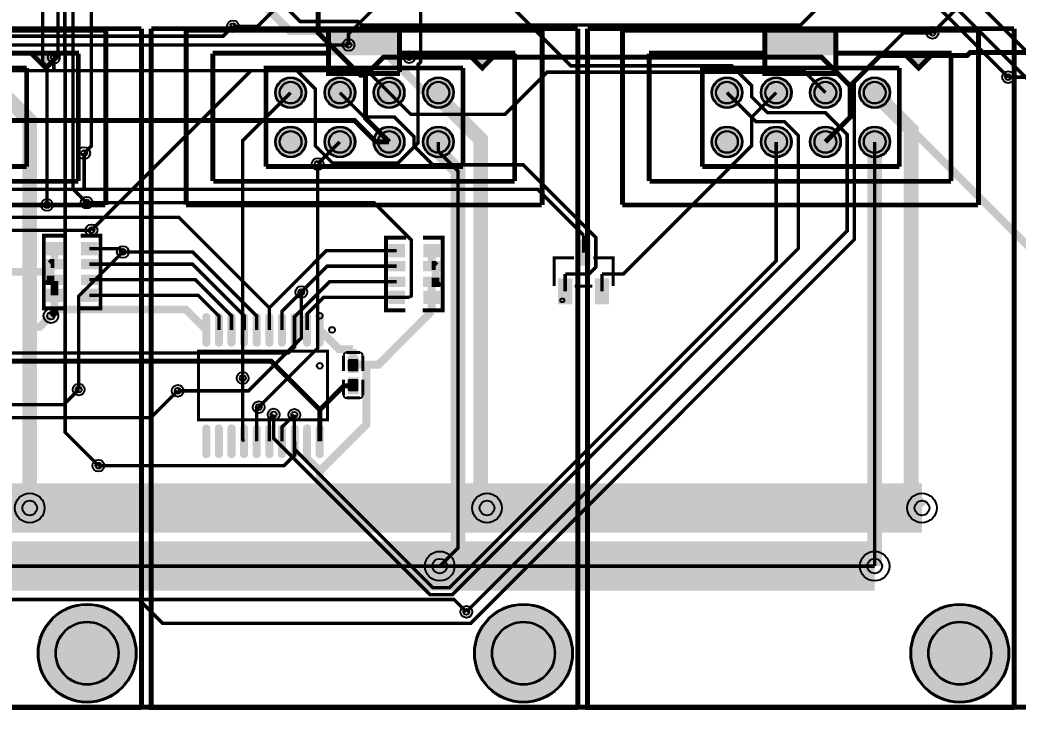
# Model space of a CAD drawing. Header units: millimetres. Extents: x 0 to 210, y -1 to 136.
# Drawn here: x 83.2 to 134.7, y -0.5 to 35.1 of the extents above; entities that cross this region are included whole.
import ezdxf

# ---------------------------------------------------------------- set-up
doc = ezdxf.new("R2010")
doc.units = ezdxf.units.MM
for name, color, linetype, true_color in [('BoardOutLine', 7, 'Continuous', 0xff00ff), ('BottomLayer', 7, 'Continuous', 0x0000ff), ('BottomSolderMaskLayer', 7, 'Continuous', 0xaa00ff), ('Document', 7, 'Continuous', 0xffffff), ('Hole', 7, 'Continuous', 0x222222), ('Multi-Layer', 7, 'Continuous', 0xc0c0c0), ('TopLayer', 7, 'Continuous', 0xff0000), ('TopPasteMaskLayer', 7, 'Continuous', 0x808080), ('TopSilkLayer', 7, 'Continuous', 0xffcc00), ('TopSolderMaskLayer', 7, 'Continuous', 0x800080)]:
    doc.layers.add(name, color=color, linetype=linetype, true_color=true_color)

msp = doc.modelspace()

# ---------------------------------------------------------------- hatches: boundary and pattern name
at = {"layer": 'BottomSolderMaskLayer'}
for points in [[(96.418, 31.307, 1), (97.993, 31.307, 1)], [(98.958, 31.307, 1), (100.533, 31.307, 1)], [(101.498, 31.307, 1), (103.073, 31.307, 1)], [(104.038, 31.307, 1), (105.613, 31.307, 1)], [(118.923, 31.307, 1), (120.497, 31.307, 1)], [(121.463, 31.307, 1), (123.037, 31.307, 1)], [(124.003, 31.307, 1), (125.577, 31.307, 1)], [(126.543, 31.307, 1), (128.117, 31.307, 1)], [(96.418, 28.767, 1), (97.993, 28.767, 1)], [(98.958, 28.767, 1), (100.533, 28.767, 1)], [(101.498, 28.767, 1), (103.073, 28.767, 1)], [(104.038, 28.767, 1), (105.613, 28.767, 1)], [(118.923, 28.767, 1), (120.497, 28.767, 1)], [(121.463, 28.767, 1), (123.037, 28.767, 1)], [(124.003, 28.767, 1), (125.577, 28.767, 1)], [(126.543, 28.767, 1), (128.117, 28.767, 1)], [(84.163, 2.407, 1), (89.264, 2.407, 1)], [(106.667, 2.407, 1), (111.769, 2.407, 1)], [(129.171, 2.407, 1), (134.273, 2.407, 1)]]:
    msp.add_hatch(color=256, dxfattribs=at).paths.add_polyline_path(points)
at = {"layer": 'Document'}
for points in [[(102.816, 33.237), (102.816, 34.437), (99.216, 34.437), (99.216, 33.237)], [(125.32, 33.237), (125.32, 34.437), (121.72, 34.437), (121.72, 33.237)], [(85.318, 33.339), (83.972, 33.339), (84.633, 32.679)], [(107.823, 33.339), (106.477, 33.339), (107.137, 32.679)], [(130.327, 33.339), (128.981, 33.339), (129.641, 32.679)]]:
    msp.add_hatch(color=256, dxfattribs=at).paths.add_polyline_path(points)
at = {"layer": 'Multi-Layer'}
for points in [[(96.444, 31.307, 1), (97.968, 31.307, 1)], [(98.984, 31.307, 1), (100.508, 31.307, 1)], [(101.524, 31.307, 1), (103.048, 31.307, 1)], [(104.064, 31.307, 1), (105.588, 31.307, 1)], [(118.948, 31.307, 1), (120.472, 31.307, 1)], [(121.488, 31.307, 1), (123.012, 31.307, 1)], [(124.028, 31.307, 1), (125.552, 31.307, 1)], [(126.568, 31.307, 1), (128.092, 31.307, 1)], [(96.444, 28.767, 1), (97.968, 28.767, 1)], [(98.984, 28.767, 1), (100.508, 28.767, 1)], [(101.524, 28.767, 1), (103.048, 28.767, 1)], [(104.064, 28.767, 1), (105.588, 28.767, 1)], [(118.948, 28.767, 1), (120.472, 28.767, 1)], [(121.488, 28.767, 1), (123.012, 28.767, 1)], [(124.028, 28.767, 1), (125.552, 28.767, 1)], [(126.568, 28.767, 1), (128.092, 28.767, 1)]]:
    msp.add_hatch(color=256, dxfattribs=at).paths.add_polyline_path(points)
at = {"layer": 'TopLayer'}
for points in [[(112.669, 23.686), (112.669, 22.436), (111.969, 22.436), (111.969, 23.686)], [(85.428, 23.586), (85.428, 22.936), (84.628, 22.936), (84.628, 23.586)], [(87.228, 23.586), (87.228, 22.936), (86.428, 22.936), (86.428, 23.586)], [(103.081, 23.485), (103.081, 22.835), (102.281, 22.835), (102.281, 23.485)], [(104.881, 23.485), (104.881, 22.835), (104.081, 22.835), (104.081, 23.485)], [(85.428, 22.712), (85.428, 22.212), (84.628, 22.212), (84.628, 22.712)], [(87.228, 22.712), (87.228, 22.212), (86.428, 22.212), (86.428, 22.712)], [(103.081, 22.61), (103.081, 22.11), (102.281, 22.11), (102.281, 22.61)], [(104.881, 22.61), (104.881, 22.11), (104.081, 22.11), (104.081, 22.61)], [(85.428, 21.912), (85.428, 21.412), (84.628, 21.412), (84.628, 21.912)], [(87.228, 21.912), (87.228, 21.412), (86.428, 21.412), (86.428, 21.912)], [(103.081, 21.81), (103.081, 21.31), (102.281, 21.31), (102.281, 21.81)], [(104.881, 21.81), (104.881, 21.31), (104.081, 21.31), (104.081, 21.81)], [(111.719, 21.686), (111.719, 20.436), (111.019, 20.436), (111.019, 21.686)], [(113.619, 21.686), (113.619, 20.436), (112.919, 20.436), (112.919, 21.686)], [(85.428, 21.187), (85.428, 20.537), (84.628, 20.537), (84.628, 21.187)], [(87.228, 21.187), (87.228, 20.537), (86.428, 20.537), (86.428, 21.187)], [(103.081, 21.085), (103.081, 20.435), (102.281, 20.435), (102.281, 21.085)], [(104.881, 21.085), (104.881, 20.435), (104.081, 20.435), (104.081, 21.085)], [(93.04, 18.386, -0.785398), (92.676, 18.386), (92.676, 19.764, -0.785398), (93.04, 19.764)], [(93.69, 18.386, -0.785398), (93.326, 18.386), (93.326, 19.764, -0.785398), (93.69, 19.764)], [(94.34, 18.386, -0.785398), (93.976, 18.386), (93.976, 19.764, -0.785398), (94.34, 19.764)], [(94.99, 18.386, -0.785398), (94.626, 18.386), (94.626, 19.764, -0.785398), (94.99, 19.764)], [(95.64, 18.386, -0.785398), (95.276, 18.386), (95.276, 19.764, -0.785398), (95.64, 19.764)], [(96.29, 18.386, -0.785398), (95.926, 18.386), (95.926, 19.764, -0.785398), (96.29, 19.764)], [(96.94, 18.386, -0.785398), (96.576, 18.386), (96.576, 19.764, -0.785398), (96.94, 19.764)], [(97.59, 18.386, -0.785398), (97.226, 18.386), (97.226, 19.764, -0.785398), (97.59, 19.764)], [(98.24, 18.386, -0.785398), (97.876, 18.386), (97.876, 19.764, -0.785398), (98.24, 19.764)], [(98.89, 18.386, -0.785398), (98.526, 18.386), (98.526, 19.764, -0.785398), (98.89, 19.764)], [(100.701, 16.888), (100.161, 16.888), (100.161, 17.678), (100.701, 17.678)], [(100.701, 16.588), (100.161, 16.588), (100.161, 15.797), (100.701, 15.797)], [(93.04, 12.644, -0.785398), (92.676, 12.644), (92.676, 14.022, -0.785398), (93.04, 14.022)], [(93.69, 12.644, -0.785398), (93.326, 12.644), (93.326, 14.022, -0.785398), (93.69, 14.022)], [(94.34, 12.644, -0.785398), (93.976, 12.644), (93.976, 14.022, -0.785398), (94.34, 14.022)], [(94.99, 12.644, -0.785398), (94.626, 12.644), (94.626, 14.022, -0.785398), (94.99, 14.022)], [(95.64, 12.644, -0.785398), (95.276, 12.644), (95.276, 14.022, -0.785398), (95.64, 14.022)], [(96.29, 12.644, -0.785398), (95.926, 12.644), (95.926, 14.022, -0.785398), (96.29, 14.022)], [(96.94, 12.644, -0.785398), (96.576, 12.644), (96.576, 14.022, -0.785398), (96.94, 14.022)], [(97.59, 12.644, -0.785398), (97.226, 12.644), (97.226, 14.022, -0.785398), (97.59, 14.022)], [(98.24, 12.644, -0.785398), (97.876, 12.644), (97.876, 14.022, -0.785398), (98.24, 14.022)], [(98.89, 12.644, -0.785398), (98.526, 12.644), (98.526, 14.022, -0.785398), (98.89, 14.022)]]:
    msp.add_hatch(color=256, dxfattribs=at).paths.add_polyline_path(points)
at = {"layer": 'TopPasteMaskLayer'}
for points in [[(112.669, 23.686), (112.669, 22.436), (111.969, 22.436), (111.969, 23.686)], [(85.428, 23.586), (85.428, 22.936), (84.628, 22.936), (84.628, 23.586)], [(87.228, 23.586), (87.228, 22.936), (86.428, 22.936), (86.428, 23.586)], [(103.081, 23.485), (103.081, 22.835), (102.281, 22.835), (102.281, 23.485)], [(104.881, 23.485), (104.881, 22.835), (104.081, 22.835), (104.081, 23.485)], [(85.428, 22.712), (85.428, 22.212), (84.628, 22.212), (84.628, 22.712)], [(87.228, 22.712), (87.228, 22.212), (86.428, 22.212), (86.428, 22.712)], [(103.081, 22.61), (103.081, 22.11), (102.281, 22.11), (102.281, 22.61)], [(104.881, 22.61), (104.881, 22.11), (104.081, 22.11), (104.081, 22.61)], [(85.428, 21.912), (85.428, 21.412), (84.628, 21.412), (84.628, 21.912)], [(87.228, 21.912), (87.228, 21.412), (86.428, 21.412), (86.428, 21.912)], [(103.081, 21.81), (103.081, 21.31), (102.281, 21.31), (102.281, 21.81)], [(104.881, 21.81), (104.881, 21.31), (104.081, 21.31), (104.081, 21.81)], [(111.719, 21.686), (111.719, 20.436), (111.019, 20.436), (111.019, 21.686)], [(113.619, 21.686), (113.619, 20.436), (112.919, 20.436), (112.919, 21.686)], [(85.428, 21.187), (85.428, 20.537), (84.628, 20.537), (84.628, 21.187)], [(87.228, 21.187), (87.228, 20.537), (86.428, 20.537), (86.428, 21.187)], [(103.081, 21.085), (103.081, 20.435), (102.281, 20.435), (102.281, 21.085)], [(104.881, 21.085), (104.881, 20.435), (104.081, 20.435), (104.081, 21.085)], [(93.04, 18.386, -0.785398), (92.676, 18.386), (92.676, 19.764, -0.785398), (93.04, 19.764)], [(93.69, 18.386, -0.785398), (93.326, 18.386), (93.326, 19.764, -0.785398), (93.69, 19.764)], [(94.34, 18.386, -0.785398), (93.976, 18.386), (93.976, 19.764, -0.785398), (94.34, 19.764)], [(94.99, 18.386, -0.785398), (94.626, 18.386), (94.626, 19.764, -0.785398), (94.99, 19.764)], [(95.64, 18.386, -0.785398), (95.276, 18.386), (95.276, 19.764, -0.785398), (95.64, 19.764)], [(96.29, 18.386, -0.785398), (95.926, 18.386), (95.926, 19.764, -0.785398), (96.29, 19.764)], [(96.94, 18.386, -0.785398), (96.576, 18.386), (96.576, 19.764, -0.785398), (96.94, 19.764)], [(97.59, 18.386, -0.785398), (97.226, 18.386), (97.226, 19.764, -0.785398), (97.59, 19.764)], [(98.24, 18.386, -0.785398), (97.876, 18.386), (97.876, 19.764, -0.785398), (98.24, 19.764)], [(98.89, 18.386, -0.785398), (98.526, 18.386), (98.526, 19.764, -0.785398), (98.89, 19.764)], [(100.206, 17.568), (100.656, 17.568), (100.706, 17.518), (100.706, 16.988), (100.656, 16.938), (100.206, 16.938), (100.156, 16.988), (100.156, 17.518)], [(100.206, 16.538), (100.656, 16.538), (100.706, 16.488), (100.706, 15.958), (100.656, 15.908), (100.206, 15.908), (100.156, 15.958), (100.156, 16.488)], [(93.04, 12.644, -0.785398), (92.676, 12.644), (92.676, 14.022, -0.785398), (93.04, 14.022)], [(93.69, 12.644, -0.785398), (93.326, 12.644), (93.326, 14.022, -0.785398), (93.69, 14.022)], [(94.34, 12.644, -0.785398), (93.976, 12.644), (93.976, 14.022, -0.785398), (94.34, 14.022)], [(94.99, 12.644, -0.785398), (94.626, 12.644), (94.626, 14.022, -0.785398), (94.99, 14.022)], [(95.64, 12.644, -0.785398), (95.276, 12.644), (95.276, 14.022, -0.785398), (95.64, 14.022)], [(96.29, 12.644, -0.785398), (95.926, 12.644), (95.926, 14.022, -0.785398), (96.29, 14.022)], [(96.94, 12.644, -0.785398), (96.576, 12.644), (96.576, 14.022, -0.785398), (96.94, 14.022)], [(97.59, 12.644, -0.785398), (97.226, 12.644), (97.226, 14.022, -0.785398), (97.59, 14.022)], [(98.24, 12.644, -0.785398), (97.876, 12.644), (97.876, 14.022, -0.785398), (98.24, 14.022)], [(98.89, 12.644, -0.785398), (98.526, 12.644), (98.526, 14.022, -0.785398), (98.89, 14.022)]]:
    msp.add_hatch(color=256, dxfattribs=at).paths.add_polyline_path(points)
at = {"layer": 'TopSolderMaskLayer'}
for points in [[(96.418, 31.307, 1), (97.993, 31.307, 1)], [(98.958, 31.307, 1), (100.533, 31.307, 1)], [(101.498, 31.307, 1), (103.073, 31.307, 1)], [(104.038, 31.307, 1), (105.613, 31.307, 1)], [(118.923, 31.307, 1), (120.497, 31.307, 1)], [(121.463, 31.307, 1), (123.037, 31.307, 1)], [(124.003, 31.307, 1), (125.577, 31.307, 1)], [(126.543, 31.307, 1), (128.117, 31.307, 1)], [(96.418, 28.767, 1), (97.993, 28.767, 1)], [(98.958, 28.767, 1), (100.533, 28.767, 1)], [(101.498, 28.767, 1), (103.073, 28.767, 1)], [(104.038, 28.767, 1), (105.613, 28.767, 1)], [(118.923, 28.767, 1), (120.497, 28.767, 1)], [(121.463, 28.767, 1), (123.037, 28.767, 1)], [(124.003, 28.767, 1), (125.577, 28.767, 1)], [(126.543, 28.767, 1), (128.117, 28.767, 1)], [(112.683, 23.732), (112.683, 22.391), (111.954, 22.391), (111.954, 23.732)], [(85.459, 23.607), (85.459, 22.916), (84.597, 22.916), (84.597, 23.607)], [(87.259, 23.607), (87.259, 22.916), (86.397, 22.916), (86.397, 23.607)], [(103.112, 23.505), (103.112, 22.814), (102.25, 22.814), (102.25, 23.505)], [(104.912, 23.505), (104.912, 22.814), (104.05, 22.814), (104.05, 23.505)], [(85.469, 22.728), (85.469, 22.196), (84.587, 22.196), (84.587, 22.728)], [(87.269, 22.728), (87.269, 22.196), (86.387, 22.196), (86.387, 22.728)], [(103.122, 22.626), (103.122, 22.094), (102.24, 22.094), (102.24, 22.626)], [(104.922, 22.626), (104.922, 22.094), (104.04, 22.094), (104.04, 22.626)], [(85.469, 21.927), (85.469, 21.396), (84.587, 21.396), (84.587, 21.927)], [(87.269, 21.927), (87.269, 21.396), (86.387, 21.396), (86.387, 21.927)], [(103.122, 21.826), (103.122, 21.294), (102.24, 21.294), (102.24, 21.826)], [(104.922, 21.826), (104.922, 21.294), (104.04, 21.294), (104.04, 21.826)], [(111.733, 21.732), (111.733, 20.391), (111.004, 20.391), (111.004, 21.732)], [(113.633, 21.732), (113.633, 20.391), (112.904, 20.391), (112.904, 21.732)], [(85.459, 21.207), (85.459, 20.516), (84.597, 20.516), (84.597, 21.207)], [(87.259, 21.207), (87.259, 20.516), (86.397, 20.516), (86.397, 21.207)], [(103.112, 21.106), (103.112, 20.414), (102.25, 20.414), (102.25, 21.106)], [(104.912, 21.106), (104.912, 20.414), (104.05, 20.414), (104.05, 21.106)], [(93.066, 18.366, -0.785398), (92.651, 18.366), (92.651, 19.784, -0.785398), (93.066, 19.784)], [(93.716, 18.366, -0.785398), (93.301, 18.366), (93.301, 19.784, -0.785398), (93.716, 19.784)], [(94.365, 18.366, -0.785398), (93.951, 18.366), (93.951, 19.784, -0.785398), (94.365, 19.784)], [(95.015, 18.366, -0.785398), (94.601, 18.366), (94.601, 19.784, -0.785398), (95.015, 19.784)], [(95.665, 18.366, -0.785398), (95.251, 18.366), (95.251, 19.784, -0.785398), (95.665, 19.784)], [(96.315, 18.366, -0.785398), (95.901, 18.366), (95.901, 19.784, -0.785398), (96.315, 19.784)], [(96.966, 18.366, -0.785398), (96.551, 18.366), (96.551, 19.784, -0.785398), (96.966, 19.784)], [(97.616, 18.366, -0.785398), (97.201, 18.366), (97.201, 19.784, -0.785398), (97.616, 19.784)], [(98.266, 18.366, -0.785398), (97.851, 18.366), (97.851, 19.784, -0.785398), (98.266, 19.784)], [(98.916, 18.366, -0.785398), (98.501, 18.366), (98.501, 19.784, -0.785398), (98.916, 19.784)], [(100.719, 16.85), (100.144, 16.85), (100.144, 17.715), (100.719, 17.715)], [(100.719, 16.625), (100.144, 16.625), (100.144, 15.76), (100.719, 15.76)], [(93.066, 12.624, -0.785398), (92.651, 12.624), (92.651, 14.042, -0.785398), (93.066, 14.042)], [(93.716, 12.624, -0.785398), (93.301, 12.624), (93.301, 14.042, -0.785398), (93.716, 14.042)], [(94.365, 12.624, -0.785398), (93.951, 12.624), (93.951, 14.042, -0.785398), (94.365, 14.042)], [(95.015, 12.624, -0.785398), (94.601, 12.624), (94.601, 14.042, -0.785398), (95.015, 14.042)], [(95.665, 12.624, -0.785398), (95.251, 12.624), (95.251, 14.042, -0.785398), (95.665, 14.042)], [(96.315, 12.624, -0.785398), (95.901, 12.624), (95.901, 14.042, -0.785398), (96.315, 14.042)], [(96.966, 12.624, -0.785398), (96.551, 12.624), (96.551, 14.042, -0.785398), (96.966, 14.042)], [(97.616, 12.624, -0.785398), (97.201, 12.624), (97.201, 14.042, -0.785398), (97.616, 14.042)], [(98.266, 12.624, -0.785398), (97.851, 12.624), (97.851, 14.042, -0.785398), (98.266, 14.042)], [(98.916, 12.624, -0.785398), (98.501, 12.624), (98.501, 14.042, -0.785398), (98.916, 14.042)], [(84.163, 2.407, 1), (89.264, 2.407, 1)], [(106.667, 2.407, 1), (111.769, 2.407, 1)], [(129.171, 2.407, 1), (134.273, 2.407, 1)]]:
    msp.add_hatch(color=256, dxfattribs=at).paths.add_polyline_path(points)

# ---------------------------------------------------------------- linework, layer by layer
at = {"layer": 'BoardOutLine', "const_width": 0.254}
msp.add_lwpolyline([(-0.086, 135.625), (209.914, 135.625), (209.914, -0.375), (-0.086, -0.375), (-0.086, 135.625)], close=True, dxfattribs=at)
at = {"layer": 'BottomLayer'}
for points, const_width in [([(87.294, 12.078), (85.576, 13.795), (85.576, 33.447), (85.562, 33.462), (85.562, 71.799), (93.082, 79.318), (93.082, 111.252), (91.936, 112.398)], 0.178), ([(84.996, 33.112), (85.204, 33.32), (85.204, 72.252), (90.538, 77.586)], 0.178), ([(134.217, 32.105), (106.219, 60.103), (106.219, 62.641), (103.479, 65.381), (103.479, 68.055), (104.749, 69.325), (104.749, 69.951)], 0.178), ([(107.289, 69.951), (107.289, 69.325), (106.019, 68.055), (106.019, 64.397), (106.577, 63.84), (106.577, 60.634), (137.646, 29.565), (138.227, 29.565)], 0.178), ([(109.829, 69.951), (111.099, 68.681), (111.099, 65.782), (113.994, 62.888), (113.994, 54.594), (137.75, 30.837), (138.663, 30.837), (139.495, 30.005), (139.495, 28.293), (138.227, 27.025)], 0.178), ([(78.17, 67.626), (84.423, 61.372), (84.423, 32.875), (84.643, 32.655), (84.643, 25.513)], 0.178), ([(86.969, 66.144), (86.932, 66.106), (86.932, 28.563), (86.559, 28.19)], 0.178), ([(86.933, 24.213), (95.161, 32.441), (97.539, 32.441), (98.476, 31.504), (98.476, 28.569), (99.363, 27.681), (102.744, 27.681), (103.771, 28.709), (103.771, 32.742), (103.919, 32.89), (103.919, 42.111), (103.771, 42.258), (103.771, 60.769), (105.106, 62.103)], 0.178), ([(101.073, 32.206), (100.807, 32.206), (98.625, 34.388), (98.625, 54.835), (96.702, 56.758)], 0.254), ([(86.687, 25.638), (85.985, 26.34), (85.985, 50.845), (86.145, 51.004)], 0.178), ([(6.819, 41.479), (7.635, 41.479), (9.727, 39.387), (9.727, 34.352), (8.617, 33.241), (8.617, 28.051), (11.265, 25.402), (11.265, 6.662), (14.607, 3.321), (15.992, 3.321), (17.847, 5.175), (89.377, 5.175), (90.604, 3.949), (106.492, 3.949), (126.275, 23.732), (126.275, 31.852), (128.812, 34.389), (130.308, 34.389)], 0.178), ([(97.486, 36.703), (95.507, 34.725), (94.238, 34.725)], 0.178), ([(102.566, 36.703), (100.193, 34.331), (100.193, 33.768)], 0.178), ([(107.646, 36.703), (111.658, 32.691), (119.96, 32.691), (120.98, 31.671), (120.98, 31.098), (121.802, 30.276), (124.78, 30.276), (125.91, 29.146), (125.91, 24.181), (106.271, 4.542)], 0.178), ([(103.322, 33.137), (102.004, 33.137), (101.073, 32.206)], 0.254), ([(102.286, 28.767), (101.073, 29.98), (101.073, 32.206)], 0.254), ([(83.752, 9.895), (83.752, 29.876), (82.321, 31.307)], 0.762), ([(83.752, 19.235), (83.752, 29.876), (82.321, 31.307)], 0.406), ([(107.336, 9.895), (107.01, 10.221), (107.01, 28.894), (104.826, 31.078), (104.826, 31.307)], 0.762), ([(107.336, 9.895), (107.01, 10.221), (107.01, 28.894), (104.826, 31.079), (104.826, 31.307)], 0.406), ([(129.768, 9.895), (129.21, 10.454), (129.21, 29.402), (127.33, 31.282), (127.33, 31.307)], 0.762), ([(129.768, 9.895), (129.21, 10.453), (129.21, 29.402), (127.33, 31.282), (127.33, 31.307)], 0.406), ([(97.206, 31.307), (94.736, 28.837), (94.736, 16.593)], 0.178), ([(119.71, 31.307), (121.207, 29.81), (122.677, 29.81), (123.392, 29.095), (123.392, 23.272), (105.548, 5.428), (104.395, 5.428), (96.328, 13.494), (96.328, 14.713)], 0.178), ([(122.25, 28.767), (122.25, 22.635), (105.4, 5.785), (104.543, 5.785), (97.398, 12.931), (97.398, 14.7)], 0.178), ([(104.899, 6.898), (105.842, 7.84), (105.842, 27.268), (104.826, 28.284), (104.826, 28.767)], 0.762), ([(104.899, 6.898), (105.842, 7.84), (105.842, 27.269), (104.826, 28.285), (104.826, 28.767)], 0.178), ([(127.33, 6.898), (127.33, 28.767)], 0.762), ([(127.33, 6.898), (127.33, 28.767)], 0.178), ([(98.604, 27.626), (98.604, 18.138), (95.561, 15.096)], 0.178), ([(88.555, 23.095), (86.277, 20.817), (86.277, 16.001)], 0.178), ([(97.759, 21.025), (97.759, 18.662), (95.033, 15.937), (91.385, 15.937)], 0.178), ([(83.752, 19.235), (84.278, 19.235), (84.843, 19.8)], 0.406), ([(83.752, 9.895), (83.752, 19.235)], 0.406)]:
    msp.add_lwpolyline(points, dxfattribs=dict(at, const_width=const_width))
at = {"layer": 'BottomSolderMaskLayer'}
for centre, radius in [((97.206, 31.307), 0.787), ((99.746, 31.307), 0.787), ((102.286, 31.307), 0.787), ((104.826, 31.307), 0.787), ((119.71, 31.307), 0.787), ((122.25, 31.307), 0.787), ((124.79, 31.307), 0.787), ((127.33, 31.307), 0.787), ((97.206, 31.307), 0.568), ((99.746, 31.307), 0.568), ((102.286, 31.307), 0.568), ((104.826, 31.307), 0.568), ((119.71, 31.307), 0.568), ((122.25, 31.307), 0.568), ((124.79, 31.307), 0.568), ((127.33, 31.307), 0.568), ((97.206, 28.767), 0.787), ((99.746, 28.767), 0.787), ((102.286, 28.767), 0.787), ((104.826, 28.767), 0.787), ((119.71, 28.767), 0.787), ((122.25, 28.767), 0.787), ((124.79, 28.767), 0.787), ((127.33, 28.767), 0.787), ((97.206, 28.767), 0.568), ((99.746, 28.767), 0.568), ((102.286, 28.767), 0.568), ((104.826, 28.767), 0.568), ((119.71, 28.767), 0.568), ((122.25, 28.767), 0.568), ((124.79, 28.767), 0.568), ((127.33, 28.767), 0.568), ((86.713, 2.407), 2.551), ((109.218, 2.407), 2.551), ((131.722, 2.407), 2.551), ((86.712, 2.407), 1.633), ((109.217, 2.407), 1.633), ((131.721, 2.407), 1.633)]:
    msp.add_circle(centre, radius, dxfattribs=at)
at = {"layer": 'Document'}
for centre, radius in [((111.219, 20.601), 0.1), ((98.708, 19.804), 0.15)]:
    msp.add_circle(centre, radius, dxfattribs=at)
at = {"layer": 'Hole'}
for centre, radius in [((94.238, 34.725), 0.152), ((130.308, 34.389), 0.152), ((100.193, 33.768), 0.152), ((84.996, 33.112), 0.152), ((103.322, 33.137), 0.152), ((134.217, 32.105), 0.152), ((86.559, 28.19), 0.152), ((98.604, 27.626), 0.152), ((86.687, 25.638), 0.152), ((84.643, 25.513), 0.152), ((86.933, 24.213), 0.152), ((88.555, 23.095), 0.152), ((97.759, 21.025), 0.152), ((84.843, 19.8), 0.191), ((94.736, 16.593), 0.152), ((86.277, 16.001), 0.152), ((91.385, 15.937), 0.152), ((95.561, 15.095), 0.152), ((96.328, 14.713), 0.152), ((97.398, 14.7), 0.152), ((87.294, 12.078), 0.152), ((83.752, 9.895), 0.381), ((107.336, 9.895), 0.381), ((129.768, 9.895), 0.381), ((104.899, 6.898), 0.381), ((127.33, 6.898), 0.381), ((106.271, 4.542), 0.152)]:
    msp.add_circle(centre, radius, dxfattribs=at)
at = {"layer": 'Multi-Layer'}
for centre, radius in [((94.238, 34.725), 0.305), ((130.308, 34.389), 0.305), ((100.193, 33.768), 0.305), ((84.996, 33.112), 0.305), ((103.322, 33.137), 0.305), ((97.206, 31.307), 0.762), ((99.746, 31.307), 0.762), ((102.286, 31.307), 0.762), ((104.826, 31.307), 0.762), ((119.71, 31.307), 0.762), ((122.25, 31.307), 0.762), ((124.79, 31.307), 0.762), ((127.33, 31.307), 0.762), ((134.217, 32.105), 0.305), ((97.206, 31.307), 0.55), ((99.746, 31.307), 0.55), ((102.286, 31.307), 0.55), ((104.826, 31.307), 0.55), ((119.71, 31.307), 0.55), ((122.25, 31.307), 0.55), ((124.79, 31.307), 0.55), ((127.33, 31.307), 0.55), ((97.206, 28.767), 0.762), ((99.746, 28.767), 0.762), ((102.286, 28.767), 0.762), ((104.826, 28.767), 0.762), ((119.71, 28.767), 0.762), ((122.25, 28.767), 0.762), ((124.79, 28.767), 0.762), ((127.33, 28.767), 0.762), ((97.206, 28.767), 0.55), ((99.746, 28.767), 0.55), ((102.286, 28.767), 0.55), ((104.826, 28.767), 0.55), ((119.71, 28.767), 0.55), ((122.25, 28.767), 0.55), ((124.79, 28.767), 0.55), ((127.33, 28.767), 0.55), ((86.559, 28.19), 0.305), ((98.604, 27.626), 0.305), ((84.643, 25.513), 0.305), ((86.687, 25.638), 0.305), ((86.933, 24.213), 0.305), ((88.555, 23.095), 0.305), ((97.759, 21.025), 0.305), ((84.843, 19.8), 0.381), ((94.736, 16.593), 0.305), ((86.277, 16.001), 0.305), ((91.385, 15.937), 0.305), ((95.561, 15.095), 0.305), ((96.328, 14.713), 0.305), ((97.398, 14.7), 0.305), ((87.294, 12.078), 0.305), ((83.752, 9.895), 0.762), ((107.336, 9.895), 0.762), ((129.768, 9.895), 0.762), ((104.899, 6.898), 0.762), ((127.33, 6.898), 0.762), ((86.713, 2.407), 2.5), ((106.271, 4.542), 0.305), ((109.218, 2.407), 2.5), ((131.722, 2.407), 2.5), ((86.712, 2.407), 1.6), ((109.217, 2.407), 1.6), ((131.721, 2.407), 1.6)]:
    msp.add_circle(centre, radius, dxfattribs=at)
at = {"layer": 'TopLayer'}
for points, const_width in [([(127.33, 6.898), (7.061, 6.898), (2.743, 11.216), (2.743, 60.706), (2.743, 60.706), (2.743, 65.329)], 2.54), ([(130.308, 34.389), (131.923, 36.004), (138.865, 36.004), (139.48, 36.619), (139.48, 42.85), (125.307, 57.023), (125.307, 59.837), (125.251, 59.893)], 0.178), ([(125.426, 36.703), (123.516, 34.794), (100.874, 34.794), (100.693, 34.975), (97.702, 34.975), (96.233, 36.445), (96.233, 37.119), (95.479, 37.873), (82.278, 37.873), (80.928, 36.523), (78.909, 36.523), (77.775, 37.657)], 0.178), ([(104.826, 31.307), (104.146, 31.307), (101.155, 34.298), (100.669, 34.298), (100.488, 34.48), (97.169, 34.48), (94.946, 36.703)], 0.406), ([(94.238, 34.725), (93.732, 34.218), (65.147, 34.218), (61.08, 30.151), (59.634, 30.151), (58.786, 29.304), (58.786, 28.722), (57.403, 27.339), (56.975, 27.339)], 0.178), ([(126.06, 31.661), (127.621, 33.222), (132.099, 33.222), (132.252, 33.375), (139.497, 33.375), (140.767, 34.645)], 0.254), ([(100.193, 33.768), (66.276, 33.768), (59.208, 26.7), (55.704, 26.7), (53.847, 24.843), (53.847, 23.269), (53.876, 23.24)], 0.178), ([(84.996, 32.44), (84.996, 33.112)], 0.178), ([(103.322, 33.137), (124.584, 33.137), (126.06, 31.661)], 0.254), ([(84.996, 32.44), (80.914, 32.44), (79.781, 31.307)], 0.178), ([(102.286, 31.307), (101.153, 32.44), (84.996, 32.44)], 0.178), ([(124.79, 31.307), (123.735, 32.362), (110.436, 32.362), (108.26, 30.186), (103.407, 30.186), (102.286, 31.307)], 0.178), ([(138.227, 32.105), (134.217, 32.105)], 0.178), ([(126.06, 31.661), (126.06, 30.037), (124.79, 28.767)], 0.254), ([(147.596, 28.06), (142.688, 23.153), (135.485, 23.153), (127.33, 31.307)], 0.406), ([(111.369, 21.954), (112.592, 21.954), (112.95, 22.311), (112.95, 23.835), (109.198, 27.587), (104.538, 27.587), (103.568, 28.557), (103.568, 29.038), (102.557, 30.049), (101.004, 30.049), (99.746, 31.307)], 0.178), ([(122.25, 31.307), (120.98, 30.037), (120.98, 28.573), (114.361, 21.954), (113.269, 21.954)], 0.178), ([(102.286, 28.767), (101.603, 28.767), (100.504, 29.865), (80.879, 29.865), (79.781, 28.767)], 0.254), ([(99.746, 28.767), (98.604, 27.626)], 0.178), ([(86.559, 26.32), (86.559, 28.19)], 0.178), ([(75.545, 24.322), (75.545, 24.926), (76.387, 25.769), (78.274, 25.769), (78.826, 26.32), (86.559, 26.32)], 0.178), ([(86.559, 26.32), (109.952, 26.32), (112.319, 23.954)], 0.178), ([(78.576, 22.936), (78.576, 24.807), (79.282, 25.513), (84.643, 25.513)], 0.178), ([(86.687, 25.638), (101.507, 25.638), (103.431, 23.714), (103.431, 20.843), (103.348, 20.76)], 0.178), ([(79.48, 24.876), (91.447, 24.876), (96.108, 20.215)], 0.178), ([(86.933, 24.213), (80.504, 24.213), (79.226, 22.936)], 0.178), ([(112.319, 23.062), (112.319, 23.954)], 0.178), ([(85.028, 23.261), (85.028, 22.53)], 0.406), ([(88.555, 23.095), (88.388, 23.261), (86.828, 23.261)], 0.178), ([(95.458, 19.075), (95.458, 19.792), (92.155, 23.095), (88.555, 23.095)], 0.178), ([(102.681, 23.16), (99.053, 23.16), (96.108, 20.215)], 0.178), ([(104.481, 23.16), (104.481, 22.428)], 0.406), ([(81.026, 22.072), (84.638, 22.072), (85.028, 22.462)], 0.406), ([(84.826, 22.462), (84.895, 22.53), (85.028, 22.53)], 0.406), ([(85.028, 22.462), (84.826, 22.462)], 0.406), ([(84.826, 21.662), (84.826, 22.462)], 0.406), ([(94.808, 19.075), (94.808, 19.805), (92.152, 22.462), (86.828, 22.462)], 0.178), ([(97.759, 21.025), (99.093, 22.36), (102.014, 22.36)], 0.178), ([(102.436, 22.36), (102.014, 22.36)], 0.178), ([(102.436, 22.36), (102.681, 22.36)], 0.178), ([(104.683, 22.36), (104.614, 22.428), (104.481, 22.428)], 0.406), ([(104.481, 22.36), (104.683, 22.36)], 0.406), ([(104.683, 21.56), (104.683, 22.36)], 0.406), ([(84.625, 21.662), (84.693, 21.593), (85.028, 21.593)], 0.406), ([(84.826, 21.662), (84.625, 21.662)], 0.406), ([(85.028, 21.662), (84.826, 21.662)], 0.406), ([(85.028, 21.075), (85.028, 21.593)], 0.406), ([(94.158, 19.075), (94.158, 19.797), (92.293, 21.662), (86.828, 21.662)], 0.178), ([(102.681, 21.56), (99.213, 21.56), (97.408, 19.755), (97.408, 19.075)], 0.178), ([(104.884, 21.56), (104.816, 21.492), (104.481, 21.492)], 0.406), ([(104.481, 21.56), (104.683, 21.56)], 0.406), ([(104.481, 20.76), (104.481, 21.492)], 0.406), ([(104.683, 21.56), (104.884, 21.56)], 0.406), ([(111.369, 21.062), (111.369, 21.954)], 0.178), ([(113.269, 21.062), (113.269, 21.954)], 0.178), ([(85.028, 21.075), (85.028, 20.862)], 0.406), ([(96.758, 19.075), (96.758, 20.025), (97.759, 21.025)], 0.178), ([(85.028, 20.862), (85.028, 20.13)], 0.406), ([(86.828, 20.862), (92.434, 20.862), (93.508, 19.788), (93.508, 19.075)], 0.178), ([(98.058, 19.075), (98.058, 19.9), (98.919, 20.76), (102.681, 20.76)], 0.178), ([(102.681, 20.76), (103.348, 20.76)], 0.178), ([(104.481, 20.76), (104.481, 20.029)], 0.406), ([(85.028, 20.13), (85.028, 19.985), (84.843, 19.8)], 0.406), ([(85.028, 20.13), (91.803, 20.13), (92.858, 19.075)], 0.406), ([(96.108, 19.075), (96.108, 20.215)], 0.178), ([(101.108, 17.283), (101.735, 17.283), (104.481, 20.029)], 0.406), ([(97.408, 19.075), (97.408, 18.203), (97.087, 17.881), (80.678, 17.881), (80.323, 18.235)], 0.178), ([(98.708, 19.075), (99.699, 18.084), (100.431, 18.084)], 0.406), ([(100.431, 17.283), (100.431, 18.084)], 0.406), ([(79.661, 17.462), (96.202, 17.462), (98.708, 14.955)], 0.254), ([(98.707, 11.796), (101.108, 14.197), (101.108, 17.283)], 0.406), ([(100.431, 17.283), (101.108, 17.283)], 0.406), ([(94.736, 16.593), (94.736, 13.406), (94.808, 13.333)], 0.178), ([(91.385, 15.937), (90.002, 14.554), (51.046, 14.554), (50.047, 15.553)], 0.178), ([(86.277, 16.001), (85.503, 15.227), (58.565, 15.227)], 0.178), ([(99.946, 16.193), (98.708, 14.955)], 0.254), ([(100.431, 16.193), (99.946, 16.193)], 0.254), ([(95.458, 13.333), (95.458, 14.992), (95.561, 15.096)], 0.178), ([(98.708, 14.955), (98.708, 13.333)], 0.254), ([(96.108, 13.333), (96.108, 14.493), (96.328, 14.713)], 0.178), ([(96.758, 13.333), (96.758, 14.061), (97.398, 14.7)], 0.178), ([(87.294, 12.078), (96.871, 12.078), (97.408, 12.616), (97.408, 13.333)], 0.178), ([(98.058, 13.333), (98.058, 12.445), (98.707, 11.796)], 0.406), ([(8.686, 11.241), (10.033, 9.895), (129.768, 9.895)], 2.54), ([(98.707, 11.796), (98.707, 11.796), (98.707, 10.276), (99.089, 9.895)], 0.406), ([(61.407, 9.895), (83.752, 9.895)], 0.406), ([(83.752, 9.895), (99.089, 9.895)], 0.406), ([(99.089, 9.895), (107.336, 9.895)], 0.406), ([(107.336, 9.895), (129.768, 9.895)], 0.406), ([(104.899, 6.898), (81.879, 6.898)], 0.178), ([(127.33, 6.898), (104.899, 6.898)], 0.178), ([(106.271, 4.542), (105.636, 5.176), (16.953, 5.176), (15.698, 3.922)], 0.178)]:
    msp.add_lwpolyline(points, dxfattribs=dict(at, const_width=const_width))
at = {"layer": 'TopSilkLayer'}
for points, const_width in [([(89.513, 34.607), (67.513, 34.607)], 0.254), ([(67.513, 34.607), (67.513, -0.393), (89.513, -0.393)], 0.254), ([(87.655, 34.533), (69.319, 34.533)], 0.254), ([(87.681, 34.516), (87.681, 25.516)], 0.254), ([(89.513, -0.393), (89.513, 34.607)], 0.254), ([(112.018, 34.607), (90.018, 34.607)], 0.254), ([(90.018, 34.607), (90.018, -0.393), (112.018, -0.393)], 0.254), ([(91.821, 25.533), (91.821, 34.533)], 0.254), ([(110.16, 34.533), (91.824, 34.533)], 0.254), ([(102.844, 32.298), (99.161, 32.298), (99.161, 34.533), (98.349, 34.533)], 0.254), ([(102.819, 32.374), (102.819, 34.533)], 0.254), ([(110.185, 34.516), (110.185, 25.516)], 0.254), ([(112.018, -0.393), (112.018, 34.607)], 0.254), ([(134.522, 34.607), (112.522, 34.607)], 0.254), ([(112.522, 34.607), (112.522, -0.393), (134.522, -0.393)], 0.254), ([(114.325, 25.533), (114.325, 34.533)], 0.254), ([(132.664, 34.533), (114.328, 34.533)], 0.254), ([(125.349, 32.298), (121.666, 32.298), (121.666, 34.533), (120.853, 34.533)], 0.254), ([(125.323, 32.374), (125.323, 34.533)], 0.254), ([(132.689, 34.516), (132.689, 25.516)], 0.254), ([(134.522, -0.393), (134.522, 34.607)], 0.254), ([(86.284, 33.339), (80.34, 33.339)], 0.254), ([(99.136, 33.339), (93.192, 33.339)], 0.254), ([(108.788, 33.339), (102.844, 33.339)], 0.254), ([(121.64, 33.339), (115.697, 33.339)], 0.254), ([(131.292, 33.339), (125.349, 33.339)], 0.254), ([(85.217, 33.212), (84.582, 32.577), (83.896, 33.263), (83.896, 33.288)], 0.254), ([(86.258, 33.314), (86.258, 26.744)], 0.254), ([(93.192, 26.744), (93.192, 33.314)], 0.254), ([(107.721, 33.212), (107.086, 32.577), (106.4, 33.263), (106.4, 33.288)], 0.254), ([(108.763, 33.314), (108.763, 26.744)], 0.254), ([(115.697, 26.744), (115.697, 33.314)], 0.254), ([(130.226, 33.212), (129.591, 32.577), (128.905, 33.263), (128.905, 33.288)], 0.254), ([(131.267, 33.314), (131.267, 26.744)], 0.254), ([(73.433, 27.497), (73.433, 32.577), (83.593, 32.577)], 0.254), ([(83.593, 32.577), (83.593, 27.497)], 0.254), ([(95.938, 27.497), (95.938, 32.577), (106.098, 32.577)], 0.254), ([(106.098, 32.577), (106.098, 27.497)], 0.254), ([(118.442, 27.497), (118.442, 32.577), (128.602, 32.577)], 0.254), ([(128.602, 32.577), (128.602, 27.497)], 0.254), ([(83.593, 27.497), (73.433, 27.497)], 0.254), ([(106.098, 27.497), (95.938, 27.497)], 0.254), ([(128.602, 27.497), (118.442, 27.497)], 0.254), ([(86.25, 26.735), (70.711, 26.735)], 0.254), ([(108.754, 26.735), (93.215, 26.735)], 0.254), ([(131.258, 26.735), (115.72, 26.735)], 0.254), ([(87.653, 25.516), (69.311, 25.516)], 0.254), ([(110.157, 25.516), (91.816, 25.516)], 0.254), ([(132.662, 25.516), (114.32, 25.516)], 0.254), ([(85.478, 20.192), (84.478, 20.192), (84.478, 23.932), (85.518, 23.932)], 0.2), ([(86.378, 23.932), (87.398, 23.932), (87.398, 20.192), (86.358, 20.192)], 0.2), ([(103.131, 20.09), (102.131, 20.09), (102.131, 23.83), (103.171, 23.83)], 0.2), ([(104.031, 23.83), (105.051, 23.83), (105.051, 20.09), (104.011, 20.09)], 0.2), ([(110.792, 21.335), (110.792, 22.788), (111.824, 22.788)], 0.152), ([(113.845, 21.335), (113.845, 22.788), (112.813, 22.788)], 0.152), ([(112.774, 21.335), (111.863, 21.335)], 0.152), ([(99.933, 17.754), (99.933, 16.964)], 0.152), ([(100.778, 17.906), (100.085, 17.906)], 0.152), ([(100.93, 16.964), (100.93, 17.754)], 0.152), ([(99.933, 15.721), (99.933, 16.511)], 0.152), ([(100.93, 16.511), (100.93, 15.721)], 0.152), ([(100.778, 15.569), (100.085, 15.569)], 0.152)]:
    msp.add_lwpolyline(points, dxfattribs=dict(at, const_width=const_width))
at = {"layer": 'TopSilkLayer', "const_width": 0.152}
msp.add_lwpolyline([(99.109, 17.976), (99.109, 14.433), (92.457, 14.433), (92.457, 17.976), (99.109, 17.976)], close=True, dxfattribs=at)
at = {"layer": 'TopSilkLayer'}
for centre, radius in [((97.208, 31.307), 0.8), ((99.748, 31.307), 0.8), ((102.288, 31.307), 0.8), ((104.828, 31.307), 0.8), ((119.712, 31.307), 0.8), ((122.252, 31.307), 0.8), ((124.792, 31.307), 0.8), ((127.332, 31.307), 0.8), ((97.208, 28.767), 0.8), ((99.748, 28.767), 0.8), ((102.288, 28.767), 0.8), ((104.828, 28.767), 0.8), ((119.712, 28.767), 0.8), ((122.252, 28.767), 0.8), ((124.792, 28.767), 0.8), ((127.332, 28.767), 0.8), ((99.342, 19.075), 0.15), ((98.708, 17.223), 0.15), ((86.713, 2.407), 2.5), ((109.218, 2.407), 2.5), ((131.722, 2.407), 2.5)]:
    msp.add_circle(centre, radius, dxfattribs=at)
for centre, start, end in [((100.085, 17.754), 90, 180), ((100.778, 17.754), 0, 90), ((100.085, 15.721), 180, 270), ((100.778, 15.721), 270, 0)]:
    msp.add_arc(centre, 0.152, start, end, dxfattribs=at)
at = {"layer": 'TopSolderMaskLayer'}
for centre, radius in [((97.206, 31.307), 0.787), ((99.746, 31.307), 0.787), ((102.286, 31.307), 0.787), ((104.826, 31.307), 0.787), ((119.71, 31.307), 0.787), ((122.25, 31.307), 0.787), ((124.79, 31.307), 0.787), ((127.33, 31.307), 0.787), ((97.206, 31.307), 0.568), ((99.746, 31.307), 0.568), ((102.286, 31.307), 0.568), ((104.826, 31.307), 0.568), ((119.71, 31.307), 0.568), ((122.25, 31.307), 0.568), ((124.79, 31.307), 0.568), ((127.33, 31.307), 0.568), ((97.206, 28.767), 0.787), ((99.746, 28.767), 0.787), ((102.286, 28.767), 0.787), ((104.826, 28.767), 0.787), ((119.71, 28.767), 0.787), ((122.25, 28.767), 0.787), ((124.79, 28.767), 0.787), ((127.33, 28.767), 0.787), ((97.206, 28.767), 0.568), ((99.746, 28.767), 0.568), ((102.286, 28.767), 0.568), ((104.826, 28.767), 0.568), ((119.71, 28.767), 0.568), ((122.25, 28.767), 0.568), ((124.79, 28.767), 0.568), ((127.33, 28.767), 0.568), ((86.713, 2.407), 2.551), ((109.218, 2.407), 2.551), ((131.722, 2.407), 2.551), ((86.712, 2.407), 1.633), ((109.217, 2.407), 1.633), ((131.721, 2.407), 1.633)]:
    msp.add_circle(centre, radius, dxfattribs=at)

doc.saveas('drawing.dxf')
